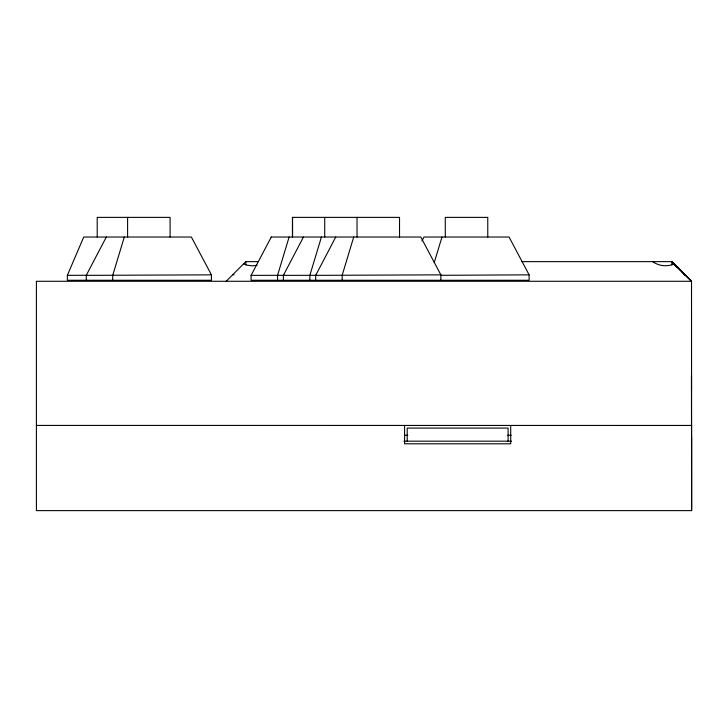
<?xml version="1.0" encoding="UTF-8"?>
<svg xmlns="http://www.w3.org/2000/svg" width="728" height="728" viewBox="0 0 728 728"><rect width="100%" height="100%" fill="white"/><g stroke="black" fill="none" stroke-linecap="round" stroke-linejoin="round"><path stroke-width="1.09" d="M691.509 425.416L691.473 375.621M691.6 436.709L691.582 510.619L36.4 510.619L36.4 281.281L691.573 281.281L671.926 261.634L671.917 264.91M691.5 390.081L691.527 375.666M124.297 237.028L112.713 275.357L112.713 280.271M289.125 237.028L277.541 275.357L277.541 280.271M321.421 237.028L309.846 275.357L309.846 280.271M353.726 237.028L342.142 275.357L342.142 280.271M434.252 262.581L441.969 237.028M67.358 275.357L83.729 237.028L191.373 237.028L211.429 274.847L211.429 280.271L67.358 280.271L67.358 275.357L86.659 275.257M86.259 280.271L86.259 275.357L106.315 237.028M421.94 240.959L423.996 237.028L509.054 237.028L529.11 274.847L529.11 280.271L251.087 280.271L251.087 275.357L271.28 237.028M283.392 280.271L283.392 275.357L303.449 237.028M315.688 280.271L315.688 275.357L335.754 237.028M672.499 262.216L672.208 261.925M226.171 281.281L245.827 261.634L257.885 261.634M652.707 261.634C658.867 266.139 667.239 267.012 674.201 263.918M257.075 265.238L252.68 265.884L247.156 265.238L243.616 263.836M211.429 274.847L86.259 275.357M284.348 275.321L251.087 275.357M316.653 275.321L283.392 275.357M440.859 280.271L440.859 274.847L315.688 275.357M440.604 275.302L529.11 274.847M271.153 237.028L420.802 237.028L440.859 274.847M521.821 261.634L672.044 261.634L685.039 274.729L684.056 274.729M232.723 274.729L234.088 274.729M36.4 425.416L691.564 425.452L691.573 510.619L691.527 281.281M404.413 435.28L407.817 435.28M507.825 435.28L511.238 435.28M403.876 441.177L511.484 441.177M673.864 264.091L691.573 281.281L671.917 261.634L671.926 262.216M682.136 271.844L684.056 273.746M682.027 271.744L684.893 274.729M691.564 425.452L691.6 425.98M510.71 425.452L510.71 443.798L404.586 443.798L404.586 425.452M508.089 441.177L508.089 428.073L407.207 428.073L407.207 441.177M487.769 237.028L487.769 217.381L445.281 217.381L445.281 237.028M399.526 237.028L399.526 217.381L292.429 217.381L292.429 237.028M357.029 217.381L357.029 237.028M324.724 217.381L324.724 237.028M292.565 217.381L292.565 237.028M245.827 261.634L245.827 264.91M170.097 237.028L170.097 217.381L97.206 217.381L97.206 237.028M127.6 217.381L127.6 237.028M674.119 263.827L671.926 261.634L677.45 267.185L674.119 263.827"/></g></svg>
